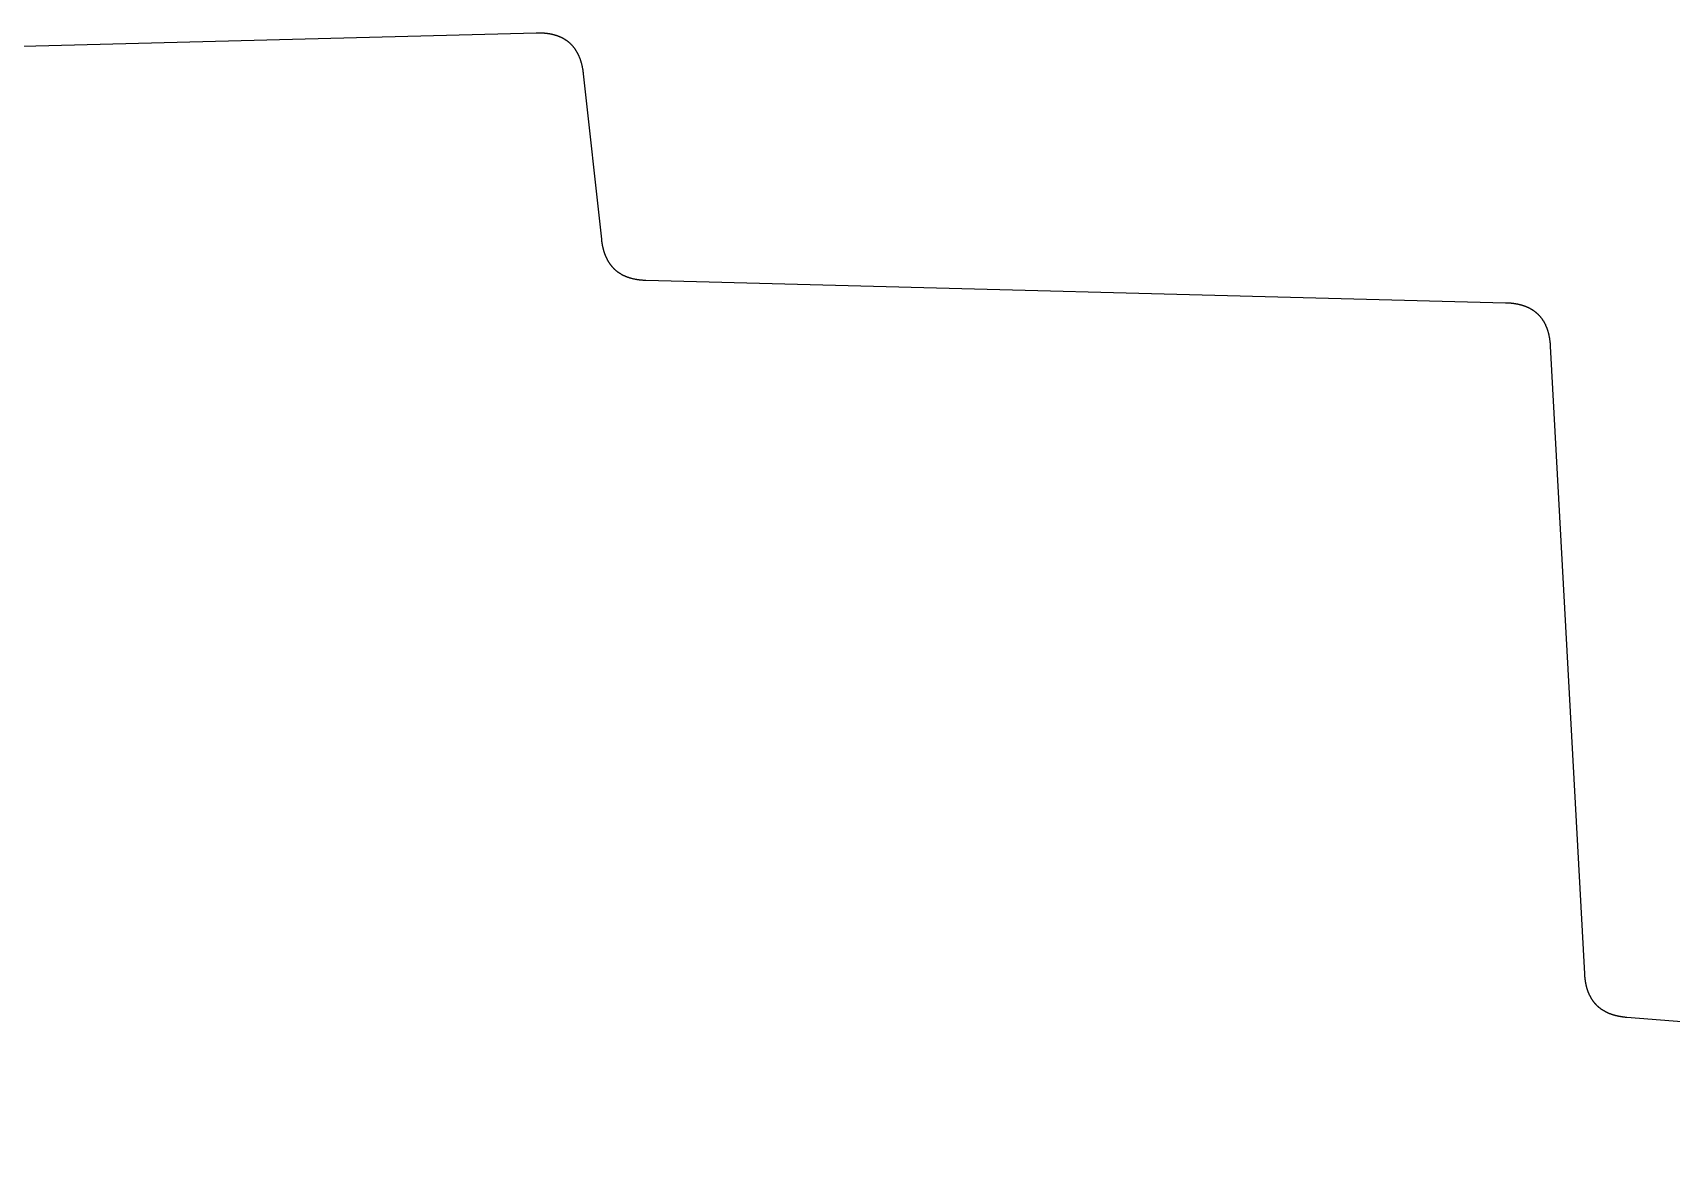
# Model space of a CAD drawing. Extents: x -174 to 104, y -42 to 61.
# Drawn here: x 33.08 to 68.63, y 36.51 to 60.67 of the extents above; entities that cross this region are included whole.
import ezdxf

# ---------------------------------------------------------------- set-up
doc = ezdxf.new("R2010")
doc.units = 0
doc.layers.add('BLACK', color=7, linetype='CONTINUOUS')

msp = doc.modelspace()

# ---------------------------------------------------------------- linework, layer by layer
at = {"layer": 'BLACK', "linetype": 'CONTINUOUS'}
for p, q in [((25.837773, 60.196982), (44.006506, 60.672747)), ((44.006506, 60.672747), (44.012573, 60.672896)), ((44.012573, 60.672896), (44.018622, 60.673024)), ((44.018622, 60.673024), (44.024635, 60.673132)), ((44.024635, 60.673132), (44.03063, 60.673219)), ((44.03063, 60.673219), (44.036589, 60.673286)), ((44.036589, 60.673286), (44.042531, 60.673332)), ((44.042531, 60.673332), (44.048438, 60.673359)), ((44.048438, 60.673359), (44.054326, 60.673365)), ((44.054326, 60.673365), (44.06018, 60.673351)), ((44.06018, 60.673351), (44.066016, 60.673317)), ((44.066016, 60.673317), (44.071818, 60.673263)), ((44.071818, 60.673263), (44.077602, 60.67319)), ((44.077602, 60.67319), (44.083352, 60.673097)), ((44.083352, 60.673097), (44.089085, 60.672984)), ((44.089085, 60.672984), (44.094784, 60.672851)), ((44.094784, 60.672851), (44.100465, 60.6727)), ((44.100465, 60.6727), (44.106113, 60.672529)), ((44.106113, 60.672529), (44.111744, 60.672338)), ((44.111744, 60.672338), (44.117341, 60.672129)), ((44.117341, 60.672129), (44.122922, 60.6719)), ((44.122922, 60.6719), (44.12847, 60.671653)), ((44.12847, 60.671653), (44.134, 60.671386)), ((44.134, 60.671386), (44.139498, 60.671101)), ((44.139498, 60.671101), (44.14498, 60.670796)), ((44.14498, 60.670796), (44.150429, 60.670474)), ((44.150429, 60.670474), (44.155861, 60.670132)), ((44.155861, 60.670132), (44.161261, 60.669772)), ((44.161261, 60.669772), (44.166645, 60.669394)), ((44.166645, 60.669394), (44.171997, 60.668997)), ((44.171997, 60.668997), (44.177333, 60.668582)), ((44.177333, 60.668582), (44.182638, 60.668149)), ((44.182638, 60.668149), (44.187926, 60.667697)), ((44.187926, 60.667697), (44.193183, 60.667228)), ((44.193183, 60.667228), (44.198423, 60.66674)), ((44.198423, 60.66674), (44.203634, 60.666235)), ((44.203634, 60.666235), (44.208827, 60.665711)), ((44.208827, 60.665711), (44.213991, 60.665171)), ((44.213991, 60.665171), (44.219139, 60.664611)), ((44.219139, 60.664611), (44.224256, 60.664035)), ((44.224256, 60.664035), (44.229358, 60.663441)), ((44.229358, 60.663441), (44.234429, 60.66283)), ((44.234429, 60.66283), (44.239485, 60.662201)), ((44.239485, 60.662201), (44.244512, 60.661555)), ((44.244512, 60.661555), (44.249523, 60.660891)), ((44.249523, 60.660891), (44.254504, 60.660211)), ((44.254504, 60.660211), (44.25947, 60.659513)), ((44.25947, 60.659513), (44.264408, 60.658798)), ((44.264408, 60.658798), (44.269329, 60.658066)), ((44.269329, 60.658066), (44.274222, 60.657317)), ((44.274222, 60.657317), (44.2791, 60.656551)), ((44.2791, 60.656551), (44.283949, 60.655769)), ((44.283949, 60.655769), (44.288784, 60.654969)), ((44.288784, 60.654969), (44.29359, 60.654153)), ((44.29359, 60.654153), (44.298381, 60.65332)), ((44.298381, 60.65332), (44.303144, 60.652471)), ((44.303144, 60.652471), (44.307892, 60.651605)), ((44.307892, 60.651605), (44.312613, 60.650723)), ((44.312613, 60.650723), (44.317319, 60.649824)), ((44.317319, 60.649824), (44.321998, 60.648909)), ((44.321998, 60.648909), (44.326662, 60.647977)), ((44.326662, 60.647977), (44.331299, 60.64703)), ((44.331299, 60.64703), (44.335921, 60.646065)), ((44.335921, 60.646065), (44.340517, 60.645086)), ((44.340517, 60.645086), (44.345098, 60.644089)), ((44.345098, 60.644089), (44.349653, 60.643078)), ((44.349653, 60.643078), (44.354193, 60.642049)), ((44.354193, 60.642049), (44.358708, 60.641005)), ((44.358708, 60.641005), (44.363207, 60.639945)), ((44.363207, 60.639945), (44.367682, 60.63887)), ((44.367682, 60.63887), (44.372141, 60.637778)), ((44.372141, 60.637778), (44.376576, 60.636671)), ((44.376576, 60.636671), (44.380996, 60.635547)), ((44.380996, 60.635547), (44.385391, 60.634409)), ((44.385391, 60.634409), (44.389771, 60.633254)), ((44.389771, 60.633254), (44.394127, 60.632085)), ((44.394127, 60.632085), (44.398469, 60.630899)), ((44.398469, 60.630899), (44.402786, 60.629699)), ((44.402786, 60.629699), (44.407089, 60.628482)), ((44.407089, 60.628482), (44.411368, 60.627252)), ((44.411368, 60.627252), (44.415633, 60.626004)), ((44.415633, 60.626004), (44.419874, 60.624743)), ((44.419874, 60.624743), (44.424101, 60.623464)), ((44.424101, 60.623464), (44.428305, 60.622172)), ((44.428305, 60.622172), (44.432494, 60.620864)), ((44.432494, 60.620864), (44.43666, 60.619542)), ((44.43666, 60.619542), (44.440812, 60.618203)), ((44.440812, 60.618203), (44.444941, 60.61685)), ((44.444941, 60.61685), (44.449057, 60.615481)), ((44.449057, 60.615481), (44.453149, 60.614099)), ((44.453149, 60.614099), (44.457228, 60.6127)), ((44.457228, 60.6127), (44.461285, 60.611287)), ((44.461285, 60.611287), (44.465327, 60.609858)), ((44.465327, 60.609858), (44.469348, 60.608416)), ((44.469348, 60.608416), (44.473354, 60.606958)), ((44.473354, 60.606958), (44.47734, 60.605486)), ((44.47734, 60.605486), (44.481311, 60.603997)), ((44.481311, 60.603997), (44.485261, 60.602496)), ((44.485261, 60.602496), (44.489197, 60.600978)), ((44.489197, 60.600978), (44.493112, 60.599447)), ((44.493112, 60.599447), (44.497013, 60.5979)), ((44.497013, 60.5979), (44.500893, 60.59634)), ((44.500893, 60.59634), (44.50476, 60.594763)), ((44.50476, 60.594763), (44.508606, 60.593174)), ((44.508606, 60.593174), (44.512439, 60.591568)), ((44.512439, 60.591568), (44.516251, 60.589949)), ((44.516251, 60.589949), (44.520049, 60.588314)), ((44.520049, 60.588314), (44.523828, 60.586666)), ((44.523828, 60.586666), (44.527593, 60.585002)), ((44.527593, 60.585002), (44.531338, 60.583325)), ((44.531338, 60.583325), (44.53507, 60.581632)), ((44.53507, 60.581632), (44.538782, 60.579926)), ((44.538782, 60.579926), (44.542481, 60.578205)), ((44.542481, 60.578205), (44.54616, 60.57647)), ((44.54616, 60.57647), (44.549826, 60.574719)), ((44.549826, 60.574719), (44.553473, 60.572955)), ((44.553473, 60.572955), (44.557107, 60.571175)), ((44.557107, 60.571175), (44.560722, 60.569383)), ((44.560722, 60.569383), (44.564323, 60.567574)), ((44.564323, 60.567574), (44.567907, 60.565753)), ((44.567907, 60.565753), (44.571476, 60.563916)), ((44.571476, 60.563916), (44.575028, 60.562065)), ((44.575028, 60.562065), (44.578566, 60.5602)), ((44.578566, 60.5602), (44.582086, 60.55832)), ((44.582086, 60.55832), (44.585593, 60.556426)), ((44.585593, 60.556426), (44.589082, 60.554518)), ((44.589082, 60.554518), (44.592558, 60.552595)), ((44.592558, 60.552595), (44.596017, 60.550658)), ((44.596017, 60.550658), (44.599462, 60.548706)), ((44.599462, 60.548706), (44.60289, 60.546741)), ((44.60289, 60.546741), (44.606304, 60.54476)), ((44.606304, 60.54476), (44.609702, 60.542766)), ((44.609702, 60.542766), (44.613087, 60.540757)), ((44.613087, 60.540757), (44.616455, 60.538734)), ((44.616455, 60.538734), (44.619809, 60.536696)), ((44.619809, 60.536696), (44.623147, 60.534644)), ((44.623147, 60.534644), (44.626472, 60.532577)), ((44.626472, 60.532577), (44.62978, 60.530497)), ((44.62978, 60.530497), (44.633076, 60.528401)), ((44.633076, 60.528401), (44.636355, 60.526292)), ((44.636355, 60.526292), (44.639621, 60.524168)), ((44.639621, 60.524168), (44.642872, 60.52203)), ((44.642872, 60.52203), (44.646109, 60.519876)), ((44.646109, 60.519876), (44.64933, 60.517709)), ((44.64933, 60.517709), (44.652539, 60.515527)), ((44.652539, 60.515527), (44.655732, 60.513331)), ((44.655732, 60.513331), (44.658911, 60.51112)), ((44.658911, 60.51112), (44.662076, 60.508895)), ((44.662076, 60.508895), (44.665228, 60.506655)), ((44.665228, 60.506655), (44.668364, 60.504401)), ((44.668364, 60.504401), (44.671487, 60.502131)), ((44.671487, 60.502131), (44.674596, 60.499848)), ((44.674596, 60.499848), (44.677692, 60.49755)), ((44.677692, 60.49755), (44.680772, 60.495237)), ((44.680772, 60.495237), (44.68384, 60.492909)), ((44.68384, 60.492909), (44.686894, 60.490568)), ((44.686894, 60.490568), (44.689934, 60.488211)), ((44.689934, 60.488211), (44.69296, 60.485839)), ((44.69296, 60.485839), (44.695973, 60.483453)), ((44.695973, 60.483453), (44.698972, 60.481052)), ((44.698972, 60.481052), (44.701958, 60.478636)), ((44.701958, 60.478636), (44.70493, 60.476205)), ((44.70493, 60.476205), (44.707888, 60.47376)), ((44.707888, 60.47376), (44.710834, 60.471299)), ((44.710834, 60.471299), (44.713766, 60.468824)), ((44.713766, 60.468824), (44.716684, 60.466334)), ((44.716684, 60.466334), (44.71959, 60.463829)), ((44.71959, 60.463829), (44.722482, 60.461308)), ((44.722482, 60.461308), (44.725361, 60.458773)), ((44.725361, 60.458773), (44.73108, 60.453657)), ((44.73108, 60.453657), (44.736746, 60.448481)), ((44.736746, 60.448481), (44.74236, 60.443243)), ((44.74236, 60.443243), (44.747923, 60.437945)), ((44.747923, 60.437945), (44.753434, 60.432585)), ((44.753434, 60.432585), (44.758894, 60.427163)), ((44.758894, 60.427163), (44.764304, 60.421679)), ((44.764304, 60.421679), (44.769662, 60.416132)), ((44.769662, 60.416132), (44.77497, 60.410523)), ((44.77497, 60.410523), (44.780228, 60.40485)), ((44.780228, 60.40485), (44.785436, 60.399113)), ((44.785436, 60.399113), (44.790594, 60.393312)), ((44.790594, 60.393312), (44.795702, 60.387447)), ((44.795702, 60.387447), (44.800761, 60.381517)), ((44.800761, 60.381517), (44.80577, 60.375521)), ((44.80577, 60.375521), (44.81073, 60.369459)), ((44.81073, 60.369459), (44.815641, 60.363331)), ((44.815641, 60.363331), (44.820503, 60.357136)), ((44.820503, 60.357136), (44.825317, 60.350874)), ((44.825317, 60.350874), (44.830081, 60.344544)), ((44.830081, 60.344544), (44.834796, 60.338146)), ((44.834796, 60.338146), (44.839463, 60.331678)), ((44.839463, 60.331678), (44.844082, 60.325142)), ((44.844082, 60.325142), (44.848651, 60.318535)), ((44.848651, 60.318535), (44.853172, 60.311858)), ((44.853172, 60.311858), (44.857645, 60.30511)), ((44.857645, 60.30511), (44.862069, 60.29829)), ((44.862069, 60.29829), (44.866445, 60.291397)), ((44.866445, 60.291397), (44.870772, 60.284432)), ((44.870772, 60.284432), (44.87505, 60.277394)), ((44.87505, 60.277394), (44.87928, 60.270281)), ((44.87928, 60.270281), (44.883461, 60.263094)), ((44.883461, 60.263094), (44.887593, 60.255831)), ((44.887593, 60.255831), (44.891676, 60.248492)), ((44.891676, 60.248492), (44.89571, 60.241077)), ((44.89571, 60.241077), (44.899696, 60.233584)), ((44.899696, 60.233584), (44.903632, 60.226013)), ((44.903632, 60.226013), (44.907518, 60.218364)), ((44.907518, 60.218364), (44.911355, 60.210635)), ((44.911355, 60.210635), (44.915143, 60.202826)), ((44.915143, 60.202826), (44.918881, 60.194937)), ((44.918881, 60.194937), (44.922569, 60.186966)), ((44.922569, 60.186966), (44.926206, 60.178912)), ((44.926206, 60.178912), (44.929793, 60.170776)), ((44.929793, 60.170776), (44.93333, 60.162556)), ((44.93333, 60.162556), (44.936815, 60.154251)), ((44.936815, 60.154251), (44.94025, 60.145861)), ((44.94025, 60.145861), (44.943633, 60.137385)), ((44.943633, 60.137385), (44.946965, 60.128823)), ((44.946965, 60.128823), (44.950245, 60.120173)), ((44.950245, 60.120173), (44.953473, 60.111434)), ((44.953473, 60.111434), (44.956648, 60.102607)), ((44.956648, 60.102607), (44.95977, 60.093689)), ((44.95977, 60.093689), (44.96284, 60.08468)), ((44.96284, 60.08468), (44.965856, 60.07558)), ((44.965856, 60.07558), (44.968818, 60.066388)), ((44.968818, 60.066388), (44.971726, 60.057102)), ((44.971726, 60.057102), (44.97458, 60.047723)), ((44.97458, 60.047723), (44.977378, 60.038248)), ((44.977378, 60.038248), (44.980122, 60.028677)), ((44.980122, 60.028677), (44.98281, 60.01901)), ((44.98281, 60.01901), (44.985442, 60.009245)), ((44.985442, 60.009245), (44.988017, 59.999382)), ((44.988017, 59.999382), (44.990536, 59.989419)), ((44.990536, 59.989419), (44.992997, 59.979357)), ((44.992997, 59.979357), (44.995401, 59.969193)), ((44.995401, 59.969193), (44.997746, 59.958927)), ((44.997746, 59.958927), (45.000033, 59.948559)), ((45.000033, 59.948559), (45.002261, 59.938086)), ((45.002261, 59.938086), (45.004429, 59.927509)), ((45.004429, 59.927509), (45.006537, 59.916826)), ((45.006537, 59.916826), (45.008584, 59.906037)), ((45.008584, 59.906037), (45.01057, 59.89514)), ((45.01057, 59.89514), (45.012494, 59.884134)), ((45.012494, 59.884134), (45.014357, 59.873019)), ((45.014357, 59.873019), (45.016156, 59.861794)), ((45.016156, 59.861794), (45.017892, 59.850458)), ((45.017892, 59.850458), (45.019565, 59.839009)), ((45.019565, 59.839009), (45.021172, 59.827446)), ((45.021172, 59.827446), (45.022715, 59.81577)), ((45.022715, 59.81577), (45.024193, 59.803978)), ((45.024193, 59.803978), (45.025604, 59.792071)), ((45.025604, 59.792071), (45.026739, 59.781964)), ((45.026739, 59.781964), (45.419552, 56.195454)), ((45.419552, 56.195454), (45.420207, 56.189562)), ((45.420207, 56.189562), (45.420881, 56.18369)), ((45.420881, 56.18369), (45.42157, 56.177854)), ((45.42157, 56.177854), (45.422277, 56.172038)), ((45.422277, 56.172038), (45.423, 56.166258)), ((45.423, 56.166258), (45.423741, 56.160498)), ((45.423741, 56.160498), (45.424497, 56.154773)), ((45.424497, 56.154773), (45.425271, 56.149068)), ((45.425271, 56.149068), (45.42606, 56.143398)), ((45.42606, 56.143398), (45.426867, 56.137747)), ((45.426867, 56.137747), (45.427689, 56.132131)), ((45.427689, 56.132131), (45.428528, 56.126535)), ((45.428528, 56.126535), (45.429382, 56.120973)), ((45.429382, 56.120973), (45.430254, 56.115431)), ((45.430254, 56.115431), (45.431141, 56.109922)), ((45.431141, 56.109922), (45.432045, 56.104433)), ((45.432045, 56.104433), (45.432963, 56.098977)), ((45.432963, 56.098977), (45.433899, 56.093541)), ((45.433899, 56.093541), (45.434849, 56.088138)), ((45.434849, 56.088138), (45.435816, 56.082754)), ((45.435816, 56.082754), (45.436798, 56.077403)), ((45.436798, 56.077403), (45.437796, 56.07207)), ((45.437796, 56.07207), (45.438809, 56.066771)), ((45.438809, 56.066771), (45.439838, 56.06149)), ((45.439838, 56.06149), (45.440882, 56.056242)), ((45.440882, 56.056242), (45.441942, 56.051012)), ((45.441942, 56.051012), (45.443016, 56.045815)), ((45.443016, 56.045815), (45.444107, 56.040635)), ((45.444107, 56.040635), (45.445212, 56.035488)), ((45.445212, 56.035488), (45.446333, 56.030359)), ((45.446333, 56.030359), (45.447467, 56.025261)), ((45.447467, 56.025261), (45.448619, 56.020182)), ((45.448619, 56.020182), (45.449783, 56.015134)), ((45.449783, 56.015134), (45.450964, 56.010104)), ((45.450964, 56.010104), (45.452158, 56.005104)), ((45.452158, 56.005104), (45.453369, 56.000123)), ((45.453369, 56.000123), (45.454593, 55.995172)), ((45.454593, 55.995172), (45.455833, 55.990239)), ((45.455833, 55.990239), (45.457086, 55.985336)), ((45.457086, 55.985336), (45.458355, 55.980451)), ((45.458355, 55.980451), (45.459637, 55.975596)), ((45.459637, 55.975596), (45.460935, 55.970759)), ((45.460935, 55.970759), (45.462246, 55.965951)), ((45.462246, 55.965951), (45.463573, 55.96116)), ((45.463573, 55.96116), (45.464912, 55.956399)), ((45.464912, 55.956399), (45.466268, 55.951655)), ((45.466268, 55.951655), (45.467635, 55.946941)), ((45.467635, 55.946941), (45.469019, 55.942243)), ((45.469019, 55.942243), (45.470415, 55.937574)), ((45.470415, 55.937574), (45.471827, 55.932923)), ((45.471827, 55.932923), (45.473251, 55.928299)), ((45.473251, 55.928299), (45.474691, 55.923693)), ((45.474691, 55.923693), (45.476143, 55.919115)), ((45.476143, 55.919115), (45.477611, 55.914554)), ((45.477611, 55.914554), (45.479091, 55.910021)), ((45.479091, 55.910021), (45.480586, 55.905504)), ((45.480586, 55.905504), (45.482094, 55.901015)), ((45.482094, 55.901015), (45.483616, 55.896543)), ((45.483616, 55.896543), (45.485151, 55.892098)), ((45.485151, 55.892098), (45.486701, 55.887669)), ((45.486701, 55.887669), (45.488263, 55.883268)), ((45.488263, 55.883268), (45.48984, 55.878883)), ((45.48984, 55.878883), (45.491429, 55.874524)), ((45.491429, 55.874524), (45.493033, 55.870183)), ((45.493033, 55.870183), (45.494649, 55.865867)), ((45.494649, 55.865867), (45.49628, 55.861568)), ((45.49628, 55.861568), (45.497923, 55.857295)), ((45.497923, 55.857295), (45.499581, 55.853038)), ((45.499581, 55.853038), (45.50125, 55.848807)), ((45.50125, 55.848807), (45.502934, 55.844592)), ((45.502934, 55.844592), (45.50463, 55.840402)), ((45.50463, 55.840402), (45.506341, 55.836229)), ((45.506341, 55.836229), (45.508063, 55.83208)), ((45.508063, 55.83208), (45.5098, 55.827948)), ((45.5098, 55.827948), (45.511549, 55.823841)), ((45.511549, 55.823841), (45.513312, 55.819749)), ((45.513312, 55.819749), (45.515086, 55.815682)), ((45.515086, 55.815682), (45.516876, 55.811632)), ((45.516876, 55.811632), (45.518677, 55.807605)), ((45.518677, 55.807605), (45.520492, 55.803594)), ((45.520492, 55.803594), (45.522318, 55.799607)), ((45.522318, 55.799607), (45.52416, 55.795636)), ((45.52416, 55.795636), (45.526012, 55.791689)), ((45.526012, 55.791689), (45.527879, 55.787757)), ((45.527879, 55.787757), (45.529758, 55.783849)), ((45.529758, 55.783849), (45.53165, 55.779956)), ((45.53165, 55.779956), (45.533554, 55.776087)), ((45.533554, 55.776087), (45.535473, 55.772233)), ((45.535473, 55.772233), (45.537402, 55.768402)), ((45.537402, 55.768402), (45.539346, 55.764586)), ((45.539346, 55.764586), (45.541301, 55.760793)), ((45.541301, 55.760793), (45.543271, 55.757016)), ((45.543271, 55.757016), (45.545251, 55.753261)), ((45.545251, 55.753261), (45.547246, 55.749521)), ((45.547246, 55.749521), (45.549252, 55.745803)), ((45.549252, 55.745803), (45.551272, 55.742101)), ((45.551272, 55.742101), (45.553303, 55.73842)), ((45.553303, 55.73842), (45.555349, 55.734755)), ((45.555349, 55.734755), (45.557406, 55.731111)), ((45.557406, 55.731111), (45.559476, 55.727483)), ((45.559476, 55.727483), (45.561558, 55.723875)), ((45.561558, 55.723875), (45.563654, 55.720283)), ((45.563654, 55.720283), (45.565762, 55.716712)), ((45.565762, 55.716712), (45.567883, 55.713156)), ((45.567883, 55.713156), (45.570015, 55.709621)), ((45.570015, 55.709621), (45.572162, 55.706101)), ((45.572162, 55.706101), (45.574319, 55.702601)), ((45.574319, 55.702601), (45.576491, 55.699117)), ((45.576491, 55.699117), (45.578674, 55.695653)), ((45.578674, 55.695653), (45.58087, 55.692204)), ((45.58087, 55.692204), (45.583078, 55.688774)), ((45.583078, 55.688774), (45.5853, 55.68536)), ((45.5853, 55.68536), (45.587533, 55.681965)), ((45.587533, 55.681965), (45.58978, 55.678586)), ((45.58978, 55.678586), (45.592038, 55.675226)), ((45.592038, 55.675226), (45.594311, 55.671881)), ((45.594311, 55.671881), (45.596594, 55.668554)), ((45.596594, 55.668554), (45.598891, 55.665244)), ((45.598891, 55.665244), (45.6012, 55.661951)), ((45.6012, 55.661951), (45.603522, 55.658674)), ((45.603522, 55.658674), (45.605856, 55.655416)), ((45.605856, 55.655416), (45.608204, 55.652172)), ((45.608204, 55.652172), (45.610563, 55.648947)), ((45.610563, 55.648947), (45.612936, 55.645737)), ((45.612936, 55.645737), (45.61532, 55.642545)), ((45.61532, 55.642545), (45.617719, 55.639368)), ((45.617719, 55.639368), (45.620128, 55.636209)), ((45.620128, 55.636209), (45.622552, 55.633065)), ((45.622552, 55.633065), (45.624987, 55.629939)), ((45.624987, 55.629939), (45.627436, 55.626827)), ((45.627436, 55.626827), (45.629896, 55.623733)), ((45.629896, 55.623733), (45.63237, 55.620654)), ((45.63237, 55.620654), (45.634856, 55.617592)), ((45.634856, 55.617592), (45.637356, 55.614545)), ((45.637356, 55.614545), (45.639867, 55.611515)), ((45.639867, 55.611515), (45.642393, 55.6085)), ((45.642393, 55.6085), (45.64493, 55.605502)), ((45.64493, 55.605502), (45.647481, 55.602519)), ((45.647481, 55.602519), (45.650044, 55.599552)), ((45.650044, 55.599552), (45.65262, 55.5966)), ((45.65262, 55.5966), (45.655209, 55.593665)), ((45.655209, 55.593665), (45.657811, 55.590745)), ((45.657811, 55.590745), (45.660426, 55.58784)), ((45.660426, 55.58784), (45.663054, 55.584951)), ((45.663054, 55.584951), (45.665694, 55.582078)), ((45.665694, 55.582078), (45.668348, 55.579219)), ((45.668348, 55.579219), (45.671015, 55.576377)), ((45.671015, 55.576377), (45.673695, 55.573549)), ((45.673695, 55.573549), (45.676388, 55.570737)), ((45.676388, 55.570737), (45.679094, 55.567939)), ((45.679094, 55.567939), (45.681813, 55.565158)), ((45.681813, 55.565158), (45.684546, 55.562391)), ((45.684546, 55.562391), (45.687291, 55.559639)), ((45.687291, 55.559639), (45.69005, 55.556903)), ((45.69005, 55.556903), (45.692822, 55.554181)), ((45.692822, 55.554181), (45.695608, 55.551474)), ((45.695608, 55.551474), (45.698407, 55.548783)), ((45.698407, 55.548783), (45.701219, 55.546106)), ((45.701219, 55.546106), (45.704044, 55.543444)), ((45.704044, 55.543444), (45.706883, 55.540797)), ((45.706883, 55.540797), (45.709736, 55.538165)), ((45.709736, 55.538165), (45.712602, 55.535547)), ((45.712602, 55.535547), (45.718374, 55.530356)), ((45.718374, 55.530356), (45.724202, 55.525223)), ((45.724202, 55.525223), (45.730084, 55.520149)), ((45.730084, 55.520149), (45.736021, 55.515133)), ((45.736021, 55.515133), (45.742014, 55.510174)), ((45.742014, 55.510174), (45.748062, 55.505274)), ((45.748062, 55.505274), (45.754167, 55.50043)), ((45.754167, 55.50043), (45.760329, 55.495644)), ((45.760329, 55.495644), (45.766547, 55.490915)), ((45.766547, 55.490915), (45.772823, 55.486243)), ((45.772823, 55.486243), (45.779157, 55.481627)), ((45.779157, 55.481627), (45.785549, 55.477068)), ((45.785549, 55.477068), (45.792, 55.472566)), ((45.792, 55.472566), (45.79851, 55.46812)), ((45.79851, 55.46812), (45.805079, 55.46373)), ((45.805079, 55.46373), (45.811709, 55.459396)), ((45.811709, 55.459396), (45.818399, 55.455118)), ((45.818399, 55.455118), (45.82515, 55.450896)), ((45.82515, 55.450896), (45.831962, 55.44673)), ((45.831962, 55.44673), (45.838837, 55.44262)), ((45.838837, 55.44262), (45.845774, 55.438566)), ((45.845774, 55.438566), (45.852774, 55.434568)), ((45.852774, 55.434568), (45.859837, 55.430626)), ((45.859837, 55.430626), (45.866965, 55.426739)), ((45.866965, 55.426739), (45.874157, 55.422909)), ((45.874157, 55.422909), (45.881415, 55.419135)), ((45.881415, 55.419135), (45.888738, 55.415416)), ((45.888738, 55.415416), (45.896128, 55.411754)), ((45.896128, 55.411754), (45.903584, 55.408148)), ((45.903584, 55.408148), (45.911108, 55.404598)), ((45.911108, 55.404598), (45.9187, 55.401104)), ((45.9187, 55.401104), (45.926361, 55.397667)), ((45.926361, 55.397667), (45.934091, 55.394287)), ((45.934091, 55.394287), (45.941892, 55.390963)), ((45.941892, 55.390963), (45.949762, 55.387697)), ((45.949762, 55.387697), (45.957704, 55.384487)), ((45.957704, 55.384487), (45.965718, 55.381335)), ((45.965718, 55.381335), (45.973805, 55.37824)), ((45.973805, 55.37824), (45.981964, 55.375204)), ((45.981964, 55.375204), (45.990198, 55.372225)), ((45.990198, 55.372225), (45.998506, 55.369304)), ((45.998506, 55.369304), (46.006889, 55.366442)), ((46.006889, 55.366442), (46.015348, 55.363638)), ((46.015348, 55.363638), (46.023884, 55.360893)), ((46.023884, 55.360893), (46.032497, 55.358208)), ((46.032497, 55.358208), (46.041188, 55.355582)), ((46.041188, 55.355582), (46.049958, 55.353016)), ((46.049958, 55.353016), (46.058807, 55.35051)), ((46.058807, 55.35051), (46.067737, 55.348065)), ((46.067737, 55.348065), (46.076747, 55.345681)), ((46.076747, 55.345681), (46.085839, 55.343357)), ((46.085839, 55.343357), (46.095014, 55.341096)), ((46.095014, 55.341096), (46.104272, 55.338896)), ((46.104272, 55.338896), (46.113613, 55.336759)), ((46.113613, 55.336759), (46.12304, 55.334685)), ((46.12304, 55.334685), (46.132552, 55.332674)), ((46.132552, 55.332674), (46.14215, 55.330726)), ((46.14215, 55.330726), (46.151835, 55.328843)), ((46.151835, 55.328843), (46.161608, 55.327024)), ((46.161608, 55.327024), (46.17147, 55.32527)), ((46.17147, 55.32527), (46.181421, 55.323581)), ((46.181421, 55.323581), (46.191462, 55.321958)), ((46.191462, 55.321958), (46.201595, 55.320402)), ((46.201595, 55.320402), (46.211819, 55.318913)), ((46.211819, 55.318913), (46.222136, 55.317491)), ((46.222136, 55.317491), (46.232547, 55.316137)), ((46.232547, 55.316137), (46.243052, 55.314852)), ((46.243052, 55.314852), (46.253652, 55.313636)), ((46.253652, 55.313636), (46.264348, 55.312489)), ((46.264348, 55.312489), (46.275141, 55.311413)), ((46.275141, 55.311413), (46.286032, 55.310407)), ((46.286032, 55.310407), (46.297021, 55.309473)), ((46.297021, 55.309473), (46.30811, 55.30861)), ((46.30811, 55.30861), (46.319299, 55.30782)), ((46.319299, 55.30782), (46.33059, 55.307104)), ((46.33059, 55.307104), (46.341982, 55.306461)), ((46.341982, 55.306461), (46.353478, 55.305892)), ((46.353478, 55.305892), (46.365077, 55.305399)), ((46.365077, 55.305399), (46.376781, 55.304981)), ((46.376781, 55.304981), (46.38743, 55.30467)), ((46.38743, 55.30467), (65.034685, 54.816375)), ((65.034685, 54.816375), (65.040758, 54.816206)), ((65.040758, 54.816206), (65.046812, 54.816017)), ((65.046812, 54.816017), (65.052829, 54.81581)), ((65.052829, 54.81581), (65.058827, 54.815583)), ((65.058827, 54.815583), (65.064788, 54.815338)), ((65.064788, 54.815338), (65.07073, 54.815073)), ((65.07073, 54.815073), (65.076636, 54.81479)), ((65.076636, 54.81479), (65.082523, 54.814488)), ((65.082523, 54.814488), (65.088374, 54.814167)), ((65.088374, 54.814167), (65.094207, 54.813828)), ((65.094207, 54.813828), (65.100004, 54.813471)), ((65.100004, 54.813471), (65.105782, 54.813094)), ((65.105782, 54.813094), (65.111525, 54.8127)), ((65.111525, 54.8127), (65.11725, 54.812287)), ((65.11725, 54.812287), (65.122939, 54.811857)), ((65.122939, 54.811857), (65.128611, 54.811408)), ((65.128611, 54.811408), (65.134248, 54.810941)), ((65.134248, 54.810941), (65.139866, 54.810456)), ((65.139866, 54.810456), (65.145451, 54.809954)), ((65.145451, 54.809954), (65.151017, 54.809433)), ((65.151017, 54.809433), (65.156549, 54.808896)), ((65.156549, 54.808896), (65.162064, 54.80834)), ((65.162064, 54.80834), (65.167544, 54.807767)), ((65.167544, 54.807767), (65.173008, 54.807176)), ((65.173008, 54.807176), (65.178437, 54.806569)), ((65.178437, 54.806569), (65.183849, 54.805943)), ((65.183849, 54.805943), (65.189228, 54.805301)), ((65.189228, 54.805301), (65.19459, 54.804641)), ((65.19459, 54.804641), (65.199919, 54.803965)), ((65.199919, 54.803965), (65.20523, 54.803271)), ((65.20523, 54.803271), (65.21051, 54.802561)), ((65.21051, 54.802561), (65.215771, 54.801833)), ((65.215771, 54.801833), (65.221001, 54.801089)), ((65.221001, 54.801089), (65.226214, 54.800328)), ((65.226214, 54.800328), (65.231395, 54.79955)), ((65.231395, 54.79955), (65.236559, 54.798756)), ((65.236559, 54.798756), (65.241692, 54.797946)), ((65.241692, 54.797946), (65.246807, 54.797118)), ((65.246807, 54.797118), (65.251892, 54.796275)), ((65.251892, 54.796275), (65.256959, 54.795414)), ((65.256959, 54.795414), (65.261997, 54.794539)), ((65.261997, 54.794539), (65.267017, 54.793646)), ((65.267017, 54.793646), (65.272007, 54.792738)), ((65.272007, 54.792738), (65.27698, 54.791812)), ((65.27698, 54.791812), (65.281923, 54.790872)), ((65.281923, 54.790872), (65.28685, 54.789915)), ((65.28685, 54.789915), (65.291746, 54.788943)), ((65.291746, 54.788943), (65.296627, 54.787954)), ((65.296627, 54.787954), (65.301478, 54.786951)), ((65.301478, 54.786951), (65.306312, 54.78593)), ((65.306312, 54.78593), (65.311118, 54.784895)), ((65.311118, 54.784895), (65.315907, 54.783844)), ((65.315907, 54.783844), (65.320668, 54.782778)), ((65.320668, 54.782778), (65.325412, 54.781695)), ((65.325412, 54.781695), (65.330128, 54.780598)), ((65.330128, 54.780598), (65.334828, 54.779484)), ((65.334828, 54.779484), (65.339499, 54.778357)), ((65.339499, 54.778357), (65.344155, 54.777213)), ((65.344155, 54.777213), (65.348783, 54.776054)), ((65.348783, 54.776054), (65.353394, 54.77488)), ((65.353394, 54.77488), (65.357979, 54.773691)), ((65.357979, 54.773691), (65.362547, 54.772487)), ((65.362547, 54.772487), (65.367089, 54.771268)), ((65.367089, 54.771268), (65.371614, 54.770033)), ((65.371614, 54.770033), (65.376113, 54.768785)), ((65.376113, 54.768785), (65.380596, 54.76752)), ((65.380596, 54.76752), (65.385053, 54.766242)), ((65.385053, 54.766242), (65.389493, 54.764948)), ((65.389493, 54.764948), (65.393908, 54.76364)), ((65.393908, 54.76364), (65.398307, 54.762316)), ((65.398307, 54.762316), (65.40268, 54.760979)), ((65.40268, 54.760979), (65.407038, 54.759626)), ((65.407038, 54.759626), (65.41137, 54.75826)), ((65.41137, 54.75826), (65.415686, 54.756878)), ((65.415686, 54.756878), (65.419978, 54.755482)), ((65.419978, 54.755482), (65.424254, 54.754071)), ((65.424254, 54.754071), (65.428505, 54.752647)), ((65.428505, 54.752647), (65.43274, 54.751207)), ((65.43274, 54.751207), (65.436952, 54.749754)), ((65.436952, 54.749754), (65.441147, 54.748285)), ((65.441147, 54.748285), (65.445319, 54.746804)), ((65.445319, 54.746804), (65.449475, 54.745307)), ((65.449475, 54.745307), (65.453607, 54.743797)), ((65.453607, 54.743797), (65.457724, 54.742271)), ((65.457724, 54.742271), (65.461818, 54.740733)), ((65.461818, 54.740733), (65.465896, 54.739179)), ((65.465896, 54.739179), (65.469951, 54.737613)), ((65.469951, 54.737613), (65.47399, 54.736031)), ((65.47399, 54.736031), (65.478007, 54.734437)), ((65.478007, 54.734437), (65.482009, 54.732827)), ((65.482009, 54.732827), (65.485988, 54.731204)), ((65.485988, 54.731204), (65.489952, 54.729566)), ((65.489952, 54.729566), (65.493893, 54.727916)), ((65.493893, 54.727916), (65.497819, 54.726251)), ((65.497819, 54.726251), (65.501724, 54.724573)), ((65.501724, 54.724573), (65.505613, 54.722879)), ((65.505613, 54.722879), (65.50948, 54.721174)), ((65.50948, 54.721174), (65.513333, 54.719453)), ((65.513333, 54.719453), (65.517164, 54.717719)), ((65.517164, 54.717719), (65.52098, 54.715971)), ((65.52098, 54.715971), (65.524775, 54.71421)), ((65.524775, 54.71421), (65.528555, 54.712434)), ((65.528555, 54.712434), (65.532314, 54.710646)), ((65.532314, 54.710646), (65.536058, 54.708843)), ((65.536058, 54.708843), (65.539782, 54.707027)), ((65.539782, 54.707027), (65.543491, 54.705197)), ((65.543491, 54.705197), (65.547179, 54.703354)), ((65.547179, 54.703354), (65.550853, 54.701496)), ((65.550853, 54.701496), (65.554506, 54.699626)), ((65.554506, 54.699626), (65.558145, 54.697741)), ((65.558145, 54.697741), (65.561764, 54.695844)), ((65.561764, 54.695844), (65.565368, 54.693931)), ((65.565368, 54.693931), (65.568953, 54.692007)), ((65.568953, 54.692007), (65.572523, 54.690068)), ((65.572523, 54.690068), (65.576073, 54.688116)), ((65.576073, 54.688116), (65.579609, 54.68615)), ((65.579609, 54.68615), (65.583126, 54.684171)), ((65.583126, 54.684171), (65.586629, 54.682178)), ((65.586629, 54.682178), (65.590112, 54.680172)), ((65.590112, 54.680172), (65.593582, 54.678152)), ((65.593582, 54.678152), (65.597032, 54.676119)), ((65.597032, 54.676119), (65.600468, 54.674072)), ((65.600468, 54.674072), (65.603886, 54.672012)), ((65.603886, 54.672012), (65.607289, 54.669937)), ((65.607289, 54.669937), (65.610674, 54.667851)), ((65.610674, 54.667851), (65.614045, 54.665749)), ((65.614045, 54.665749), (65.617398, 54.663635)), ((65.617398, 54.663635), (65.620736, 54.661507)), ((65.620736, 54.661507), (65.624057, 54.659366)), ((65.624057, 54.659366), (65.627364, 54.657211)), ((65.627364, 54.657211), (65.630653, 54.655043)), ((65.630653, 54.655043), (65.633927, 54.65286)), ((65.633927, 54.65286), (65.637185, 54.650665)), ((65.637185, 54.650665), (65.640428, 54.648455)), ((65.640428, 54.648455), (65.643654, 54.646233)), ((65.643654, 54.646233), (65.646866, 54.643996)), ((65.646866, 54.643996), (65.650062, 54.641747)), ((65.650062, 54.641747), (65.653243, 54.639483)), ((65.653243, 54.639483), (65.656407, 54.637206)), ((65.656407, 54.637206), (65.659557, 54.634915)), ((65.659557, 54.634915), (65.662691, 54.632611)), ((65.662691, 54.632611), (65.665811, 54.630293)), ((65.665811, 54.630293), (65.668915, 54.627962)), ((65.668915, 54.627962), (65.672004, 54.625616)), ((65.672004, 54.625616), (65.675078, 54.623258)), ((65.675078, 54.623258), (65.678137, 54.620885)), ((65.678137, 54.620885), (65.681181, 54.618499)), ((65.681181, 54.618499), (65.68421, 54.616098)), ((65.68421, 54.616098), (65.687224, 54.613685)), ((65.687224, 54.613685), (65.690224, 54.611256)), ((65.690224, 54.611256), (65.693208, 54.608815)), ((65.693208, 54.608815), (65.696179, 54.60636)), ((65.696179, 54.60636), (65.699134, 54.603891)), ((65.699134, 54.603891), (65.702075, 54.601407)), ((65.702075, 54.601407), (65.705001, 54.598911)), ((65.705001, 54.598911), (65.707913, 54.596399)), ((65.707913, 54.596399), (65.710811, 54.593875)), ((65.710811, 54.593875), (65.713694, 54.591336)), ((65.713694, 54.591336), (65.716562, 54.588783)), ((65.716562, 54.588783), (65.719417, 54.586216)), ((65.719417, 54.586216), (65.722257, 54.583635)), ((65.722257, 54.583635), (65.725083, 54.58104)), ((65.725083, 54.58104), (65.727894, 54.578431)), ((65.727894, 54.578431), (65.730692, 54.575807)), ((65.730692, 54.575807), (65.733476, 54.573169)), ((65.733476, 54.573169), (65.736245, 54.570518)), ((65.736245, 54.570518), (65.739, 54.567851)), ((65.739, 54.567851), (65.741742, 54.565171)), ((65.741742, 54.565171), (65.747183, 54.559767)), ((65.747183, 54.559767), (65.752569, 54.554305)), ((65.752569, 54.554305), (65.757899, 54.548786)), ((65.757899, 54.548786), (65.763175, 54.543208)), ((65.763175, 54.543208), (65.768396, 54.537572)), ((65.768396, 54.537572), (65.773562, 54.531876)), ((65.773562, 54.531876), (65.778674, 54.526121)), ((65.778674, 54.526121), (65.783732, 54.520307)), ((65.783732, 54.520307), (65.788737, 54.514432)), ((65.788737, 54.514432), (65.793688, 54.508497)), ((65.793688, 54.508497), (65.798585, 54.502501)), ((65.798585, 54.502501), (65.80343, 54.496443)), ((65.80343, 54.496443), (65.808221, 54.490324)), ((65.808221, 54.490324), (65.812959, 54.484143)), ((65.812959, 54.484143), (65.817644, 54.477899)), ((65.817644, 54.477899), (65.822277, 54.471592)), ((65.822277, 54.471592), (65.826857, 54.465221)), ((65.826857, 54.465221), (65.831385, 54.458787)), ((65.831385, 54.458787), (65.83586, 54.452287)), ((65.83586, 54.452287), (65.840283, 54.445723)), ((65.840283, 54.445723), (65.844653, 54.439093)), ((65.844653, 54.439093), (65.848971, 54.432397)), ((65.848971, 54.432397), (65.853237, 54.425634)), ((65.853237, 54.425634), (65.857451, 54.418804)), ((65.857451, 54.418804), (65.861612, 54.411907)), ((65.861612, 54.411907), (65.865721, 54.404941)), ((65.865721, 54.404941), (65.869778, 54.397906)), ((65.869778, 54.397906), (65.873782, 54.390801)), ((65.873782, 54.390801), (65.877734, 54.383627)), ((65.877734, 54.383627), (65.881634, 54.376382)), ((65.881634, 54.376382), (65.885481, 54.369065)), ((65.885481, 54.369065), (65.889275, 54.361677)), ((65.889275, 54.361677), (65.893017, 54.354216)), ((65.893017, 54.354216), (65.896706, 54.346682)), ((65.896706, 54.346682), (65.900342, 54.339074)), ((65.900342, 54.339074), (65.903924, 54.331391)), ((65.903924, 54.331391), (65.907454, 54.323633)), ((65.907454, 54.323633), (65.91093, 54.3158)), ((65.91093, 54.3158), (65.914352, 54.30789)), ((65.914352, 54.30789), (65.91772, 54.299903)), ((65.91772, 54.299903), (65.921035, 54.291837)), ((65.921035, 54.291837), (65.924295, 54.283693)), ((65.924295, 54.283693), (65.927501, 54.27547)), ((65.927501, 54.27547), (65.930651, 54.267167)), ((65.930651, 54.267167), (65.933747, 54.258783)), ((65.933747, 54.258783), (65.936788, 54.250317)), ((65.936788, 54.250317), (65.939773, 54.241769)), ((65.939773, 54.241769), (65.942702, 54.233138)), ((65.942702, 54.233138), (65.945576, 54.224423)), ((65.945576, 54.224423), (65.948392, 54.215624)), ((65.948392, 54.215624), (65.951152, 54.206739)), ((65.951152, 54.206739), (65.953855, 54.197768)), ((65.953855, 54.197768), (65.956501, 54.18871)), ((65.956501, 54.18871), (65.959088, 54.179564)), ((65.959088, 54.179564), (65.961617, 54.17033)), ((65.961617, 54.17033), (65.964088, 54.161007)), ((65.964088, 54.161007), (65.9665, 54.151593)), ((65.9665, 54.151593), (65.968852, 54.142089)), ((65.968852, 54.142089), (65.971145, 54.132492)), ((65.971145, 54.132492), (65.973377, 54.122803)), ((65.973377, 54.122803), (65.975549, 54.113021)), ((65.975549, 54.113021), (65.97766, 54.103144)), ((65.97766, 54.103144), (65.979709, 54.093172)), ((65.979709, 54.093172), (65.981696, 54.083104)), ((65.981696, 54.083104), (65.98362, 54.072939)), ((65.98362, 54.072939), (65.985482, 54.062676)), ((65.985482, 54.062676), (65.98728, 54.052315)), ((65.98728, 54.052315), (65.989014, 54.041854)), ((65.989014, 54.041854), (65.990683, 54.031293)), ((65.990683, 54.031293), (65.992287, 54.020631)), ((65.992287, 54.020631), (65.993826, 54.009866)), ((65.993826, 54.009866), (65.995298, 53.998998)), ((65.995298, 53.998998), (65.996704, 53.988026)), ((65.996704, 53.988026), (65.998042, 53.976949)), ((65.998042, 53.976949), (65.999312, 53.965767)), ((65.999312, 53.965767), (66.000514, 53.954477)), ((66.000514, 53.954477), (66.001647, 53.94308)), ((66.001647, 53.94308), (66.00271, 53.931575)), ((66.00271, 53.931575), (66.003703, 53.919959)), ((66.003703, 53.919959), (66.004625, 53.908233)), ((66.004625, 53.908233), (66.005475, 53.896396)), ((66.005475, 53.896396), (66.006253, 53.884446)), ((66.006253, 53.884446), (66.006958, 53.872383)), ((66.006958, 53.872383), (66.00703, 53.871063)), ((66.00703, 53.871063), (66.748118, 40.254574)), ((66.748118, 40.254574), (66.74845, 40.248649)), ((66.74845, 40.248649), (66.748802, 40.242743)), ((66.748802, 40.242743), (66.749171, 40.236872)), ((66.749171, 40.236872), (66.74956, 40.23102)), ((66.74956, 40.23102), (66.749966, 40.225203)), ((66.749966, 40.225203), (66.75039, 40.219405)), ((66.75039, 40.219405), (66.750833, 40.213642)), ((66.750833, 40.213642), (66.751294, 40.207897)), ((66.751294, 40.207897), (66.751772, 40.202187)), ((66.751772, 40.202187), (66.752269, 40.196495)), ((66.752269, 40.196495), (66.752783, 40.190838)), ((66.752783, 40.190838), (66.753315, 40.185198)), ((66.753315, 40.185198), (66.753864, 40.179593)), ((66.753864, 40.179593), (66.754432, 40.174005)), ((66.754432, 40.174005), (66.755016, 40.168451)), ((66.755016, 40.168451), (66.755619, 40.162916)), ((66.755619, 40.162916), (66.756238, 40.157413)), ((66.756238, 40.157413), (66.756875, 40.151928)), ((66.756875, 40.151928), (66.757528, 40.146477)), ((66.757528, 40.146477), (66.7582, 40.141042)), ((66.7582, 40.141042), (66.758887, 40.135641)), ((66.758887, 40.135641), (66.759593, 40.130257)), ((66.759593, 40.130257), (66.760315, 40.124906)), ((66.760315, 40.124906), (66.761054, 40.119572)), ((66.761054, 40.119572), (66.761809, 40.11427)), ((66.761809, 40.11427), (66.762582, 40.108985)), ((66.762582, 40.108985), (66.763371, 40.103732)), ((66.763371, 40.103732), (66.764177, 40.098496)), ((66.764177, 40.098496), (66.764998, 40.093292)), ((66.764998, 40.093292), (66.765837, 40.088104)), ((66.765837, 40.088104), (66.766692, 40.082948)), ((66.766692, 40.082948), (66.767564, 40.077809)), ((66.767564, 40.077809), (66.76845, 40.072701)), ((66.76845, 40.072701), (66.769355, 40.067609)), ((66.769355, 40.067609), (66.770274, 40.062548)), ((66.770274, 40.062548), (66.77121, 40.057504)), ((66.77121, 40.057504), (66.772162, 40.052489)), ((66.772162, 40.052489), (66.77313, 40.047492)), ((66.77313, 40.047492), (66.774113, 40.042524)), ((66.774113, 40.042524), (66.775113, 40.037573)), ((66.775113, 40.037573), (66.776128, 40.032651)), ((66.776128, 40.032651), (66.77716, 40.027746)), ((66.77716, 40.027746), (66.778206, 40.02287)), ((66.778206, 40.02287), (66.779269, 40.018011)), ((66.779269, 40.018011), (66.780346, 40.01318)), ((66.780346, 40.01318), (66.78144, 40.008365)), ((66.78144, 40.008365), (66.782548, 40.003579)), ((66.782548, 40.003579), (66.783673, 39.99881)), ((66.783673, 39.99881), (66.784812, 39.994068)), ((66.784812, 39.994068), (66.785967, 39.989343)), ((66.785967, 39.989343), (66.787136, 39.984646)), ((66.787136, 39.984646), (66.788322, 39.979964)), ((66.788322, 39.979964), (66.789522, 39.97531)), ((66.789522, 39.97531), (66.790738, 39.970673)), ((66.790738, 39.970673), (66.791967, 39.966062)), ((66.791967, 39.966062), (66.793213, 39.961467)), ((66.793213, 39.961467), (66.794473, 39.9569)), ((66.794473, 39.9569), (66.795749, 39.952348)), ((66.795749, 39.952348), (66.797038, 39.947823)), ((66.797038, 39.947823), (66.798343, 39.943313)), ((66.798343, 39.943313), (66.799662, 39.93883)), ((66.799662, 39.93883), (66.800997, 39.934363)), ((66.800997, 39.934363), (66.802345, 39.929921)), ((66.802345, 39.929921), (66.803709, 39.925495)), ((66.803709, 39.925495), (66.805087, 39.921095)), ((66.805087, 39.921095), (66.80648, 39.916711)), ((66.80648, 39.916711), (66.807886, 39.912352)), ((66.807886, 39.912352), (66.809309, 39.908008)), ((66.809309, 39.908008), (66.810744, 39.903689)), ((66.810744, 39.903689), (66.812195, 39.899386)), ((66.812195, 39.899386), (66.813659, 39.895108)), ((66.813659, 39.895108), (66.815139, 39.890845)), ((66.815139, 39.890845), (66.816631, 39.886606)), ((66.816631, 39.886606), (66.818139, 39.882383)), ((66.818139, 39.882383), (66.81966, 39.878184)), ((66.81966, 39.878184), (66.821197, 39.874)), ((66.821197, 39.874), (66.822746, 39.86984)), ((66.822746, 39.86984), (66.824311, 39.865696)), ((66.824311, 39.865696), (66.825888, 39.861574)), ((66.825888, 39.861574), (66.827481, 39.857469)), ((66.827481, 39.857469), (66.829087, 39.853386)), ((66.829087, 39.853386), (66.830708, 39.849318)), ((66.830708, 39.849318), (66.832341, 39.845273)), ((66.832341, 39.845273), (66.83399, 39.841244)), ((66.83399, 39.841244), (66.835651, 39.837237)), ((66.835651, 39.837237), (66.837328, 39.833245)), ((66.837328, 39.833245), (66.839017, 39.829275)), ((66.839017, 39.829275), (66.840722, 39.825321)), ((66.840722, 39.825321), (66.842438, 39.821388)), ((66.842438, 39.821388), (66.84417, 39.817471)), ((66.84417, 39.817471), (66.845914, 39.813575)), ((66.845914, 39.813575), (66.847674, 39.809694)), ((66.847674, 39.809694), (66.849445, 39.805835)), ((66.849445, 39.805835), (66.851232, 39.80199)), ((66.851232, 39.80199), (66.853031, 39.798167)), ((66.853031, 39.798167), (66.854845, 39.794359)), ((66.854845, 39.794359), (66.856672, 39.790571)), ((66.856672, 39.790571), (66.858513, 39.786798)), ((66.858513, 39.786798), (66.860367, 39.783046)), ((66.860367, 39.783046), (66.862236, 39.779309)), ((66.862236, 39.779309), (66.864116, 39.775592)), ((66.864116, 39.775592), (66.866012, 39.77189)), ((66.866012, 39.77189), (66.86792, 39.768208)), ((66.86792, 39.768208), (66.869843, 39.76454)), ((66.869843, 39.76454), (66.871778, 39.760893)), ((66.871778, 39.760893), (66.873728, 39.75726)), ((66.873728, 39.75726), (66.875691, 39.753647)), ((66.875691, 39.753647), (66.877668, 39.750048)), ((66.877668, 39.750048), (66.879657, 39.746468)), ((66.879657, 39.746468), (66.881661, 39.742904)), ((66.881661, 39.742904), (66.883677, 39.739358)), ((66.883677, 39.739358), (66.885708, 39.735827)), ((66.885708, 39.735827), (66.887751, 39.732314)), ((66.887751, 39.732314), (66.889809, 39.728816)), ((66.889809, 39.728816), (66.891879, 39.725337)), ((66.891879, 39.725337), (66.893964, 39.721872)), ((66.893964, 39.721872), (66.896062, 39.718426)), ((66.896062, 39.718426), (66.898173, 39.714994)), ((66.898173, 39.714994), (66.900298, 39.71158)), ((66.900298, 39.71158), (66.902436, 39.70818)), ((66.902436, 39.70818), (66.904588, 39.704799)), ((66.904588, 39.704799), (66.906753, 39.701431)), ((66.906753, 39.701431), (66.908931, 39.698082)), ((66.908931, 39.698082), (66.911124, 39.694747)), ((66.911124, 39.694747), (66.913329, 39.691429)), ((66.913329, 39.691429), (66.915549, 39.688125)), ((66.915549, 39.688125), (66.917781, 39.684839)), ((66.917781, 39.684839), (66.920028, 39.681567)), ((66.920028, 39.681567), (66.922287, 39.678312)), ((66.922287, 39.678312), (66.924561, 39.675071)), ((66.924561, 39.675071), (66.926847, 39.671847)), ((66.926847, 39.671847), (66.929148, 39.668637)), ((66.929148, 39.668637), (66.931462, 39.665444)), ((66.931462, 39.665444), (66.93379, 39.662265)), ((66.93379, 39.662265), (66.936131, 39.659103)), ((66.936131, 39.659103), (66.938486, 39.655954)), ((66.938486, 39.655954), (66.940854, 39.652822)), ((66.940854, 39.652822), (66.943236, 39.649704)), ((66.943236, 39.649704), (66.945632, 39.646602)), ((66.945632, 39.646602), (66.948042, 39.643514)), ((66.948042, 39.643514), (66.950464, 39.640441)), ((66.950464, 39.640441), (66.952902, 39.637383)), ((66.952902, 39.637383), (66.955352, 39.634341)), ((66.955352, 39.634341), (66.957817, 39.631312)), ((66.957817, 39.631312), (66.960294, 39.628299)), ((66.960294, 39.628299), (66.962787, 39.6253)), ((66.962787, 39.6253), (66.965292, 39.622317)), ((66.965292, 39.622317), (66.967812, 39.619347)), ((66.967812, 39.619347), (66.970345, 39.616393)), ((66.970345, 39.616393), (66.972893, 39.613452)), ((66.972893, 39.613452), (66.975454, 39.610526)), ((66.975454, 39.610526), (66.97803, 39.607615)), ((66.97803, 39.607615), (66.980619, 39.604718)), ((66.980619, 39.604718), (66.983222, 39.601835)), ((66.983222, 39.601835), (66.98584, 39.598967)), ((66.98584, 39.598967), (66.988471, 39.596113)), ((66.988471, 39.596113), (66.991117, 39.593273)), ((66.991117, 39.593273), (66.993777, 39.590447)), ((66.993777, 39.590447), (66.99645, 39.587635)), ((66.99645, 39.587635), (66.999139, 39.584838)), ((66.999139, 39.584838), (67.001841, 39.582054)), ((67.001841, 39.582054), (67.004557, 39.579285)), ((67.004557, 39.579285), (67.010034, 39.573787)), ((67.010034, 39.573787), (67.015567, 39.568346)), ((67.015567, 39.568346), (67.021159, 39.56296)), ((67.021159, 39.56296), (67.026809, 39.557628)), ((67.026809, 39.557628), (67.032517, 39.552352)), ((67.032517, 39.552352), (67.038284, 39.54713)), ((67.038284, 39.54713), (67.04411, 39.541963)), ((67.04411, 39.541963), (67.049996, 39.536849)), ((67.049996, 39.536849), (67.055942, 39.53179)), ((67.055942, 39.53179), (67.061948, 39.526784)), ((67.061948, 39.526784), (67.068015, 39.521832)), ((67.068015, 39.521832), (67.074143, 39.516933)), ((67.074143, 39.516933), (67.080332, 39.512088)), ((67.080332, 39.512088), (67.086584, 39.507296)), ((67.086584, 39.507296), (67.092898, 39.502556)), ((67.092898, 39.502556), (67.099274, 39.497869)), ((67.099274, 39.497869), (67.105715, 39.493236)), ((67.105715, 39.493236), (67.112219, 39.488654)), ((67.112219, 39.488654), (67.118787, 39.484126)), ((67.118787, 39.484126), (67.125421, 39.47965)), ((67.125421, 39.47965), (67.132119, 39.475226)), ((67.132119, 39.475226), (67.138884, 39.470855)), ((67.138884, 39.470855), (67.145715, 39.466536)), ((67.145715, 39.466536), (67.152612, 39.46227)), ((67.152612, 39.46227), (67.159578, 39.458056)), ((67.159578, 39.458056), (67.166611, 39.453894)), ((67.166611, 39.453894), (67.173713, 39.449785)), ((67.173713, 39.449785), (67.180884, 39.445728)), ((67.180884, 39.445728), (67.188125, 39.441724)), ((67.188125, 39.441724), (67.195436, 39.437773)), ((67.195436, 39.437773), (67.202818, 39.433874)), ((67.202818, 39.433874), (67.210272, 39.430027)), ((67.210272, 39.430027), (67.217798, 39.426234)), ((67.217798, 39.426234), (67.225396, 39.422494)), ((67.225396, 39.422494), (67.233069, 39.418806)), ((67.233069, 39.418806), (67.240815, 39.415172)), ((67.240815, 39.415172), (67.248636, 39.411592)), ((67.248636, 39.411592), (67.256532, 39.408064)), ((67.256532, 39.408064), (67.264505, 39.404591)), ((67.264505, 39.404591), (67.272554, 39.401171)), ((67.272554, 39.401171), (67.280681, 39.397806)), ((67.280681, 39.397806), (67.288886, 39.394494)), ((67.288886, 39.394494), (67.29717, 39.391238)), ((67.29717, 39.391238), (67.305534, 39.388036)), ((67.305534, 39.388036), (67.313977, 39.384889)), ((67.313977, 39.384889), (67.322502, 39.381797)), ((67.322502, 39.381797), (67.331109, 39.378761)), ((67.331109, 39.378761), (67.339798, 39.375781)), ((67.339798, 39.375781), (67.34857, 39.372857)), ((67.34857, 39.372857), (67.357426, 39.369989)), ((67.357426, 39.369989), (67.366368, 39.367178)), ((67.366368, 39.367178), (67.375394, 39.364424)), ((67.375394, 39.364424), (67.384507, 39.361727)), ((67.384507, 39.361727), (67.393707, 39.359089)), ((67.393707, 39.359089), (67.402995, 39.356508)), ((67.402995, 39.356508), (67.412371, 39.353986)), ((67.412371, 39.353986), (67.421837, 39.351523)), ((67.421837, 39.351523), (67.431394, 39.349119)), ((67.431394, 39.349119), (67.441041, 39.346774)), ((67.441041, 39.346774), (67.45078, 39.34449)), ((67.45078, 39.34449), (67.460612, 39.342266)), ((67.460612, 39.342266), (67.470538, 39.340104)), ((67.470538, 39.340104), (67.480558, 39.338002)), ((67.480558, 39.338002), (67.490673, 39.335963)), ((67.490673, 39.335963), (67.500884, 39.333986)), ((67.500884, 39.333986), (67.511192, 39.332071)), ((67.511192, 39.332071), (67.521598, 39.330221)), ((67.521598, 39.330221), (67.532103, 39.328433)), ((67.532103, 39.328433), (67.542707, 39.326711)), ((67.542707, 39.326711), (67.553412, 39.325053)), ((67.553412, 39.325053), (67.564218, 39.32346)), ((67.564218, 39.32346), (67.575126, 39.321933)), ((67.575126, 39.321933), (67.586137, 39.320473)), ((67.586137, 39.320473), (67.597252, 39.31908)), ((67.597252, 39.31908), (67.608473, 39.317754)), ((67.608473, 39.317754), (67.619798, 39.316497)), ((67.619798, 39.316497), (67.631231, 39.315308)), ((67.631231, 39.315308), (67.642771, 39.314189)), ((67.642771, 39.314189), (67.65442, 39.31314)), ((67.65442, 39.31314), (67.666178, 39.312161)), ((67.666178, 39.312161), (67.668181, 39.312002)), ((67.668181, 39.312002), (103.25854, 36.51098))]:
    msp.add_line(p, q, dxfattribs=at)

doc.saveas('drawing.dxf')
